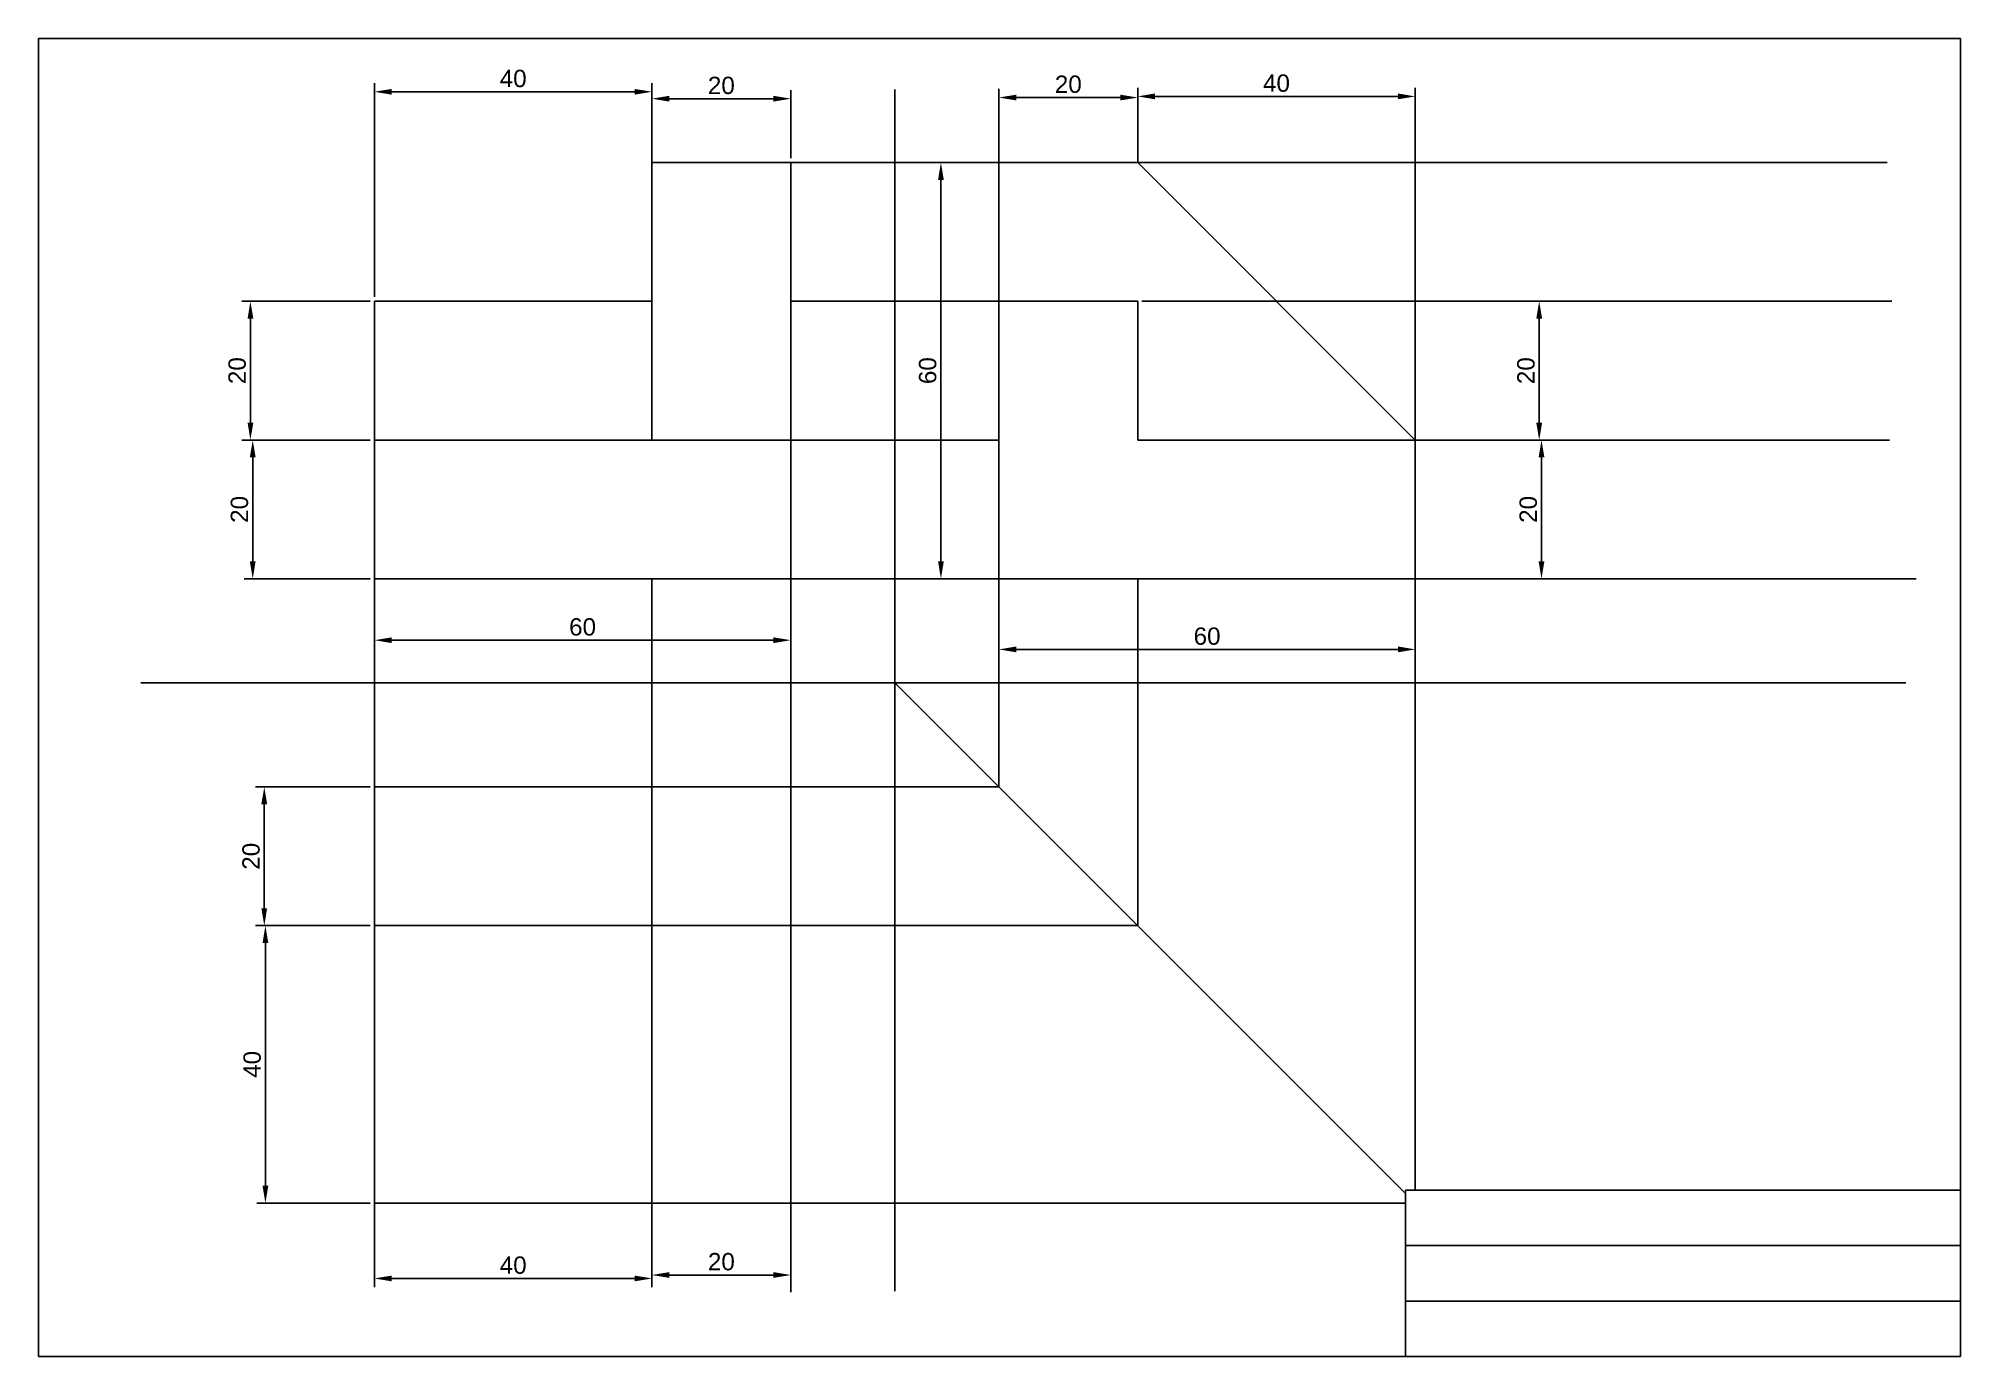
# Model space of a CAD drawing. Header units: millimetres. Extents: x 1852 to 2129, y 1809 to 1999.
import ezdxf

# ---------------------------------------------------------------- set-up
doc = ezdxf.new("R2010")
doc.units = ezdxf.units.MM
doc.styles.get("Standard").update_dxf_attribs({"font": 'arial.ttf'})
doc.dimstyles.new('ISO-25', dxfattribs={"dimtxt": 2.5, "dimasz": 2.5, "dimexe": 1.25, "dimexo": 0.625, "dimtad": 1, "dimtxsty": 'Standard', "dimcen": 2.5, "dimadec": 0, "dimazin": 0, "dimtfac": 1, "dimtmove": 0, "dimatfit": 3, "dimfxl": 1, "dimarcsym": 0})

# ---------------------------------------------------------------- blocks, each defined once
blk = doc.blocks.new('*D2')
at = {"color": 0, "lineweight": -2, "transparency": 16777216}
for p, q in [((1900.22, 1961.53), (1900.22, 1992.35)), ((1940.22, 1961.53), (1940.22, 1992.35)), ((1902.72, 1991.1), (1937.72, 1991.1))]:
    blk.add_line(p, q, dxfattribs=at)
at = {"color": 0, "transparency": 16777216}
for points in [[(1902.72, 1991.51), (1902.72, 1990.68), (1900.22, 1991.1)], [(1937.72, 1991.51), (1937.72, 1990.68), (1940.22, 1991.1)]]:
    blk.add_solid(points, dxfattribs=at)
at = {"layer": 'Defpoints', "color": 0, "transparency": 16777216}
for p in [(1940.22, 1991.1), (1900.22, 1960.9), (1940.22, 1960.9)]:
    blk.add_point(p, dxfattribs=at)
at = {"color": 0, "transparency": 16777216, "insert": (1920.22, 1993), "char_height": 2.5, "attachment_point": 5}
blk.add_mtext('40', dxfattribs=at)
blk = doc.blocks.new('*D3')
at = {"color": 0, "lineweight": -2, "transparency": 16777216}
for p, q in [((1940.22, 1981.53), (1940.22, 1991.35)), ((1942.72, 1990.1), (1957.72, 1990.1)), ((1960.22, 1981.53), (1960.22, 1991.35))]:
    blk.add_line(p, q, dxfattribs=at)
at = {"color": 0, "transparency": 16777216}
for points in [[(1942.72, 1990.52), (1942.72, 1989.68), (1940.22, 1990.1)], [(1957.72, 1990.52), (1957.72, 1989.68), (1960.22, 1990.1)]]:
    blk.add_solid(points, dxfattribs=at)
at = {"layer": 'Defpoints', "color": 0, "transparency": 16777216}
for p in [(1960.22, 1990.1), (1940.22, 1980.9), (1960.22, 1980.9)]:
    blk.add_point(p, dxfattribs=at)
at = {"color": 0, "transparency": 16777216, "insert": (1950.22, 1992), "char_height": 2.5, "attachment_point": 5}
blk.add_mtext('20', dxfattribs=at)
blk = doc.blocks.new('*D4')
at = {"color": 0, "lineweight": -2, "transparency": 16777216}
for p, q in [((1899.59, 1960.9), (1881.1, 1960.9)), ((1882.35, 1958.4), (1882.35, 1943.4)), ((1899.59, 1940.9), (1881.1, 1940.9))]:
    blk.add_line(p, q, dxfattribs=at)
at = {"color": 0, "transparency": 16777216}
for points in [[(1881.94, 1958.4), (1882.77, 1958.4), (1882.35, 1960.9)], [(1881.94, 1943.4), (1882.77, 1943.4), (1882.35, 1940.9)]]:
    blk.add_solid(points, dxfattribs=at)
at = {"layer": 'Defpoints', "color": 0, "transparency": 16777216}
for p in [(1900.22, 1960.9), (1882.35, 1940.9), (1900.22, 1940.9)]:
    blk.add_point(p, dxfattribs=at)
at = {"color": 0, "transparency": 16777216, "insert": (1880.45, 1950.9), "char_height": 2.5, "attachment_point": 5, "rotation": 90}
blk.add_mtext('20', dxfattribs=at)
blk = doc.blocks.new('*D5')
at = {"color": 0, "lineweight": -2, "transparency": 16777216}
for p, q in [((1899.59, 1940.9), (1881.44, 1940.9)), ((1882.69, 1938.4), (1882.69, 1923.4)), ((1899.59, 1920.9), (1881.44, 1920.9))]:
    blk.add_line(p, q, dxfattribs=at)
at = {"color": 0, "transparency": 16777216}
for points in [[(1882.27, 1938.4), (1883.1, 1938.4), (1882.69, 1940.9)], [(1882.27, 1923.4), (1883.1, 1923.4), (1882.69, 1920.9)]]:
    blk.add_solid(points, dxfattribs=at)
at = {"layer": 'Defpoints', "color": 0, "transparency": 16777216}
for p in [(1900.22, 1940.9), (1882.69, 1920.9), (1900.22, 1920.9)]:
    blk.add_point(p, dxfattribs=at)
at = {"color": 0, "transparency": 16777216, "insert": (1880.78, 1930.9), "char_height": 2.5, "attachment_point": 5, "rotation": 90}
blk.add_mtext('20', dxfattribs=at)
blk = doc.blocks.new('*D6')
at = {"color": 0, "lineweight": -2, "transparency": 16777216}
for p, q in [((1900.22, 1920.28), (1900.22, 1910.8)), ((1960.22, 1920.28), (1960.22, 1910.8)), ((1902.72, 1912.05), (1957.72, 1912.05))]:
    blk.add_line(p, q, dxfattribs=at)
at = {"color": 0, "transparency": 16777216}
for points in [[(1902.72, 1912.46), (1902.72, 1911.63), (1900.22, 1912.05)], [(1957.72, 1912.46), (1957.72, 1911.63), (1960.22, 1912.05)]]:
    blk.add_solid(points, dxfattribs=at)
at = {"layer": 'Defpoints', "color": 0, "transparency": 16777216}
for p in [(1900.22, 1920.9), (1960.22, 1920.9), (1960.22, 1912.05)]:
    blk.add_point(p, dxfattribs=at)
at = {"color": 0, "transparency": 16777216, "insert": (1930.22, 1913.95), "char_height": 2.5, "attachment_point": 5}
blk.add_mtext('60', dxfattribs=at)
blk = doc.blocks.new('*D7')
at = {"color": 0, "lineweight": -2, "transparency": 16777216}
for p, q in [((1989.59, 1980.9), (1980.61, 1980.9)), ((1981.86, 1978.4), (1981.86, 1923.4)), ((1989.59, 1920.9), (1980.61, 1920.9))]:
    blk.add_line(p, q, dxfattribs=at)
at = {"color": 0, "transparency": 16777216}
for points in [[(1981.45, 1978.4), (1982.28, 1978.4), (1981.86, 1980.9)], [(1981.45, 1923.4), (1982.28, 1923.4), (1981.86, 1920.9)]]:
    blk.add_solid(points, dxfattribs=at)
at = {"layer": 'Defpoints', "color": 0, "transparency": 16777216}
for p in [(1990.22, 1980.9), (1981.86, 1920.9), (1990.22, 1920.9)]:
    blk.add_point(p, dxfattribs=at)
at = {"color": 0, "transparency": 16777216, "insert": (1979.96, 1950.9), "char_height": 2.5, "attachment_point": 5, "rotation": 90}
blk.add_mtext('60', dxfattribs=at)
blk = doc.blocks.new('*D8')
at = {"color": 0, "lineweight": -2, "transparency": 16777216}
for p, q in [((1990.22, 1981.53), (1990.22, 1991.52)), ((1992.72, 1990.27), (2007.72, 1990.27)), ((2010.22, 1981.53), (2010.22, 1991.52))]:
    blk.add_line(p, q, dxfattribs=at)
at = {"color": 0, "transparency": 16777216}
for points in [[(1992.72, 1990.68), (1992.72, 1989.85), (1990.22, 1990.27)], [(2007.72, 1990.68), (2007.72, 1989.85), (2010.22, 1990.27)]]:
    blk.add_solid(points, dxfattribs=at)
at = {"layer": 'Defpoints', "color": 0, "transparency": 16777216}
for p in [(2010.22, 1990.27), (1990.22, 1980.9), (2010.22, 1980.9)]:
    blk.add_point(p, dxfattribs=at)
at = {"color": 0, "transparency": 16777216, "insert": (2000.22, 1992.17), "char_height": 2.5, "attachment_point": 5}
blk.add_mtext('20', dxfattribs=at)
blk = doc.blocks.new('*D10')
at = {"color": 0, "lineweight": -2, "transparency": 16777216}
for p, q in [((2010.22, 1981.53), (2010.22, 1991.68)), ((2050.22, 1981.53), (2050.22, 1991.68)), ((2012.72, 1990.43), (2047.72, 1990.43))]:
    blk.add_line(p, q, dxfattribs=at)
at = {"color": 0, "transparency": 16777216}
for points in [[(2012.72, 1990.85), (2012.72, 1990.02), (2010.22, 1990.43)], [(2047.72, 1990.85), (2047.72, 1990.02), (2050.22, 1990.43)]]:
    blk.add_solid(points, dxfattribs=at)
at = {"layer": 'Defpoints', "color": 0, "transparency": 16777216}
for p in [(2050.22, 1990.43), (2010.22, 1980.9), (2050.22, 1980.9)]:
    blk.add_point(p, dxfattribs=at)
at = {"color": 0, "transparency": 16777216, "insert": (2030.22, 1992.33), "char_height": 2.5, "attachment_point": 5}
blk.add_mtext('40', dxfattribs=at)
blk = doc.blocks.new('*D11')
at = {"color": 0, "lineweight": -2, "transparency": 16777216}
for p, q in [((2010.84, 1960.9), (2069.33, 1960.9)), ((2068.08, 1958.4), (2068.08, 1943.4)), ((2010.84, 1940.9), (2069.33, 1940.9))]:
    blk.add_line(p, q, dxfattribs=at)
at = {"color": 0, "transparency": 16777216}
for points in [[(2067.66, 1958.4), (2068.5, 1958.4), (2068.08, 1960.9)], [(2067.66, 1943.4), (2068.5, 1943.4), (2068.08, 1940.9)]]:
    blk.add_solid(points, dxfattribs=at)
at = {"layer": 'Defpoints', "color": 0, "transparency": 16777216}
for p in [(2010.22, 1960.9), (2010.22, 1940.9), (2068.08, 1940.9)]:
    blk.add_point(p, dxfattribs=at)
at = {"color": 0, "transparency": 16777216, "insert": (2066.18, 1950.9), "char_height": 2.5, "attachment_point": 5, "rotation": 90}
blk.add_mtext('20', dxfattribs=at)
blk = doc.blocks.new('*D12')
at = {"color": 0, "lineweight": -2, "transparency": 16777216}
for p, q in [((2050.84, 1940.9), (2069.66, 1940.9)), ((2068.41, 1938.4), (2068.41, 1923.4)), ((2050.84, 1920.9), (2069.66, 1920.9))]:
    blk.add_line(p, q, dxfattribs=at)
at = {"color": 0, "transparency": 16777216}
for points in [[(2068, 1938.4), (2068.83, 1938.4), (2068.41, 1940.9)], [(2068, 1923.4), (2068.83, 1923.4), (2068.41, 1920.9)]]:
    blk.add_solid(points, dxfattribs=at)
at = {"layer": 'Defpoints', "color": 0, "transparency": 16777216}
for p in [(2050.22, 1940.9), (2050.22, 1920.9), (2068.41, 1920.9)]:
    blk.add_point(p, dxfattribs=at)
at = {"color": 0, "transparency": 16777216, "insert": (2066.51, 1930.9), "char_height": 2.5, "attachment_point": 5, "rotation": 90}
blk.add_mtext('20', dxfattribs=at)
blk = doc.blocks.new('*D13')
at = {"color": 0, "lineweight": -2, "transparency": 16777216}
for p, q in [((1990.22, 1920.28), (1990.22, 1909.47)), ((2050.22, 1920.28), (2050.22, 1909.47)), ((1992.72, 1910.72), (2047.72, 1910.72))]:
    blk.add_line(p, q, dxfattribs=at)
at = {"color": 0, "transparency": 16777216}
for points in [[(1992.72, 1911.14), (1992.72, 1910.3), (1990.22, 1910.72)], [(2047.72, 1911.14), (2047.72, 1910.3), (2050.22, 1910.72)]]:
    blk.add_solid(points, dxfattribs=at)
at = {"layer": 'Defpoints', "color": 0, "transparency": 16777216}
for p in [(1990.22, 1920.9), (2050.22, 1920.9), (2050.22, 1910.72)]:
    blk.add_point(p, dxfattribs=at)
at = {"color": 0, "transparency": 16777216, "insert": (2020.22, 1912.62), "char_height": 2.5, "attachment_point": 5}
blk.add_mtext('60', dxfattribs=at)
blk = doc.blocks.new('*D14')
at = {"color": 0, "lineweight": -2, "transparency": 16777216}
for p, q in [((1899.59, 1890.9), (1883.1, 1890.9)), ((1884.35, 1888.4), (1884.35, 1873.4)), ((1899.59, 1870.9), (1883.1, 1870.9))]:
    blk.add_line(p, q, dxfattribs=at)
at = {"color": 0, "transparency": 16777216}
for points in [[(1883.93, 1888.4), (1884.76, 1888.4), (1884.35, 1890.9)], [(1883.93, 1873.4), (1884.76, 1873.4), (1884.35, 1870.9)]]:
    blk.add_solid(points, dxfattribs=at)
at = {"layer": 'Defpoints', "color": 0, "transparency": 16777216}
for p in [(1900.22, 1890.9), (1884.35, 1870.9), (1900.22, 1870.9)]:
    blk.add_point(p, dxfattribs=at)
at = {"color": 0, "transparency": 16777216, "insert": (1882.45, 1880.9), "char_height": 2.5, "attachment_point": 5, "rotation": 90}
blk.add_mtext('20', dxfattribs=at)
blk = doc.blocks.new('*D15')
at = {"color": 0, "lineweight": -2, "transparency": 16777216}
for p, q in [((1899.59, 1870.9), (1883.26, 1870.9)), ((1884.51, 1868.4), (1884.51, 1833.4)), ((1899.59, 1830.9), (1883.26, 1830.9))]:
    blk.add_line(p, q, dxfattribs=at)
at = {"color": 0, "transparency": 16777216}
for points in [[(1884.1, 1868.4), (1884.93, 1868.4), (1884.51, 1870.9)], [(1884.1, 1833.4), (1884.93, 1833.4), (1884.51, 1830.9)]]:
    blk.add_solid(points, dxfattribs=at)
at = {"layer": 'Defpoints', "color": 0, "transparency": 16777216}
for p in [(1900.22, 1870.9), (1884.51, 1830.9), (1900.22, 1830.9)]:
    blk.add_point(p, dxfattribs=at)
at = {"color": 0, "transparency": 16777216, "insert": (1882.61, 1850.9), "char_height": 2.5, "attachment_point": 5, "rotation": 90}
blk.add_mtext('40', dxfattribs=at)
blk = doc.blocks.new('*D16')
at = {"color": 0, "lineweight": -2, "transparency": 16777216}
for p, q in [((1900.22, 1830.28), (1900.22, 1818.8)), ((1940.22, 1830.28), (1940.22, 1818.8)), ((1902.72, 1820.05), (1937.72, 1820.05))]:
    blk.add_line(p, q, dxfattribs=at)
at = {"color": 0, "transparency": 16777216}
for points in [[(1902.72, 1820.46), (1902.72, 1819.63), (1900.22, 1820.05)], [(1937.72, 1820.46), (1937.72, 1819.63), (1940.22, 1820.05)]]:
    blk.add_solid(points, dxfattribs=at)
at = {"layer": 'Defpoints', "color": 0, "transparency": 16777216}
for p in [(1900.22, 1830.9), (1940.22, 1830.9), (1940.22, 1820.05)]:
    blk.add_point(p, dxfattribs=at)
at = {"color": 0, "transparency": 16777216, "insert": (1920.22, 1821.95), "char_height": 2.5, "attachment_point": 5}
blk.add_mtext('40', dxfattribs=at)
blk = doc.blocks.new('*D17')
at = {"color": 0, "lineweight": -2, "transparency": 16777216}
for p, q in [((1940.22, 1830.28), (1940.22, 1819.29)), ((1960.22, 1830.28), (1960.22, 1819.29)), ((1942.72, 1820.54), (1957.72, 1820.54))]:
    blk.add_line(p, q, dxfattribs=at)
at = {"color": 0, "transparency": 16777216}
for points in [[(1942.72, 1820.96), (1942.72, 1820.13), (1940.22, 1820.54)], [(1957.72, 1820.96), (1957.72, 1820.13), (1960.22, 1820.54)]]:
    blk.add_solid(points, dxfattribs=at)
at = {"layer": 'Defpoints', "color": 0, "transparency": 16777216}
for p in [(1940.22, 1830.9), (1960.22, 1830.9), (1960.22, 1820.54)]:
    blk.add_point(p, dxfattribs=at)
at = {"color": 0, "transparency": 16777216, "insert": (1950.22, 1822.45), "char_height": 2.5, "attachment_point": 5}
blk.add_mtext('20', dxfattribs=at)

msp = doc.modelspace()

# ---------------------------------------------------------------- linework, layer by layer
for p, q in [((1851.804, 1998.787), (2128.804, 1998.787)), ((1851.804, 1808.787), (1851.804, 1998.787)), ((2128.804, 1998.787), (2128.804, 1808.787)), ((1975.217, 1991.428), (1975.217, 1818.22)), ((1866.572, 1905.903), (2120.907, 1905.903)), ((2048.804, 1824.787), (2048.804, 1832.787)), ((2048.804, 1832.787), (2128.804, 1832.787)), ((2128.804, 1824.787), (2048.804, 1824.787)), ((2048.804, 1816.787), (2048.804, 1824.787)), ((2128.804, 1816.787), (2128.804, 1824.787)), ((2048.804, 1808.787), (2048.804, 1816.787)), ((2048.804, 1816.787), (2128.804, 1816.787)), ((2128.804, 1808.787), (1851.804, 1808.787)), ((2128.804, 1808.787), (2048.804, 1808.787))]:
    msp.add_line(p, q)
at = {"color": 6}
for p, q in [((1990.217, 1920.903), (1990.217, 1988.937)), ((2050.217, 1832.787), (2050.217, 1989.103)), ((2010.217, 1980.903), (2010.217, 1985.948)), ((1960.217, 1980.903), (2118.249, 1980.903)), ((1960.217, 1960.903), (2010.217, 1960.903)), ((2010.217, 1940.903), (2010.217, 1960.903)), ((2030.217, 1960.903), (2118.914, 1960.903)), ((1960.217, 1940.903), (1990.217, 1940.903)), ((2010.217, 1940.903), (2118.582, 1940.903)), ((1900.217, 1920.903), (1900.217, 1819.216)), ((1940.217, 1920.903), (1940.217, 1820.046)), ((1975.217, 1920.903), (1960.217, 1920.903)), ((1960.217, 1920.903), (1960.217, 1890.903)), ((1960.217, 1920.903), (1960.217, 1818.054)), ((1960.217, 1920.903), (2122.403, 1920.903)), ((1990.217, 1920.903), (1975.217, 1920.903)), ((1990.217, 1890.903), (1990.217, 1920.903)), ((2010.217, 1870.903), (2010.217, 1920.903)), ((1960.217, 1890.903), (1990.217, 1890.903)), ((1960.217, 1870.903), (2010.217, 1870.903)), ((1960.217, 1830.903), (2048.804, 1830.903))]:
    msp.add_line(p, q, dxfattribs=at)
at = {"color": 7, "true_color": 0xffffff}
for p, q in [((1960.217, 1980.903), (1940.217, 1980.903)), ((1940.217, 1980.903), (1940.217, 1940.903)), ((1940.217, 1980.903), (1940.217, 1960.903)), ((1940.217, 1980.903), (1940.217, 1960.903)), ((1960.217, 1940.903), (1960.217, 1980.903)), ((1990.217, 1960.903), (1990.217, 1980.903)), ((1990.217, 1980.903), (2010.217, 1980.903)), ((2010.217, 1980.903), (2050.217, 1940.903)), ((1940.217, 1960.903), (1900.217, 1960.903)), ((1900.217, 1960.903), (1900.217, 1940.903)), ((2010.217, 1960.903), (1990.217, 1960.903)), ((1990.217, 1960.903), (1990.217, 1920.903)), ((2010.217, 1940.903), (2010.217, 1960.903)), ((1900.217, 1920.903), (1900.217, 1940.903)), ((1900.217, 1940.903), (1960.217, 1940.903)), ((1960.217, 1940.903), (1960.217, 1920.903)), ((2050.217, 1940.903), (2010.217, 1940.903)), ((2050.217, 1920.903), (2050.217, 1940.903)), ((1960.217, 1920.903), (1900.217, 1920.903)), ((1990.217, 1920.903), (2050.217, 1920.903)), ((1975.217, 1905.903), (2048.804, 1832.316)), ((1960.217, 1890.903), (1900.217, 1890.903)), ((1900.217, 1890.903), (1900.217, 1870.903)), ((1960.217, 1890.903), (1940.217, 1890.903)), ((1940.217, 1890.903), (1940.217, 1870.903)), ((1960.217, 1870.903), (1960.217, 1890.903)), ((1900.217, 1870.903), (1960.217, 1870.903)), ((1960.217, 1870.903), (1900.217, 1870.903)), ((1900.217, 1870.903), (1900.217, 1830.903)), ((1940.217, 1870.903), (1940.217, 1830.903)), ((1960.217, 1830.903), (1960.217, 1870.903)), ((1900.217, 1830.903), (1940.217, 1830.903)), ((1940.217, 1830.903), (1960.217, 1830.903))]:
    msp.add_line(p, q, dxfattribs=at)

# ---------------------------------------------------------------- dimensions: what is measured, and where the dimension line sits
at = {"color": 2, "true_color": 0xf1eb1f}
for base, p1, p2, picture, middle in [((1940.217, 1991.096), (1900.217, 1960.903), (1940.217, 1960.903), '*D2', (1920.217, 1992.998)), ((1960.217, 1990.1), (1940.217, 1980.903), (1960.217, 1980.903), '*D3', (1950.217, 1992.001)), ((2010.217, 1990.266), (1990.217, 1980.903), (2010.217, 1980.903), '*D8', (2000.217, 1992.167)), ((2050.217, 1990.432), (2010.217, 1980.903), (2050.217, 1980.903), '*D10', (2030.217, 1992.333)), ((1960.217, 1912.048), (1900.217, 1920.903), (1960.217, 1920.903), '*D6', (1930.217, 1913.949)), ((2050.217, 1910.719), (1990.217, 1920.903), (2050.217, 1920.903), '*D13', (2020.217, 1912.621)), ((1940.217, 1820.046), (1900.217, 1830.903), (1940.217, 1830.903), '*D16', (1920.217, 1821.948)), ((1960.217, 1820.545), (1940.217, 1830.903), (1960.217, 1830.903), '*D17', (1950.217, 1822.446))]:
    dim = msp.add_linear_dim(base=base, p1=p1, p2=p2, dimstyle='ISO-25', dxfattribs=at)
    dim.commit()
    dim.dimension.update_dxf_attribs({"geometry": picture, "text_midpoint": middle})
for base, p1, p2, picture, middle in [((1981.862, 1920.903), (1990.217, 1980.903), (1990.217, 1920.903), '*D7', (1979.96, 1950.903)), ((1882.354, 1940.903), (1900.217, 1960.903), (1900.217, 1940.903), '*D4', (1880.452, 1950.903)), ((2068.08, 1940.903), (2010.217, 1960.903), (2010.217, 1940.903), '*D11', (2066.179, 1950.903)), ((1882.686, 1920.903), (1900.217, 1940.903), (1900.217, 1920.903), '*D5', (1880.785, 1930.903)), ((1884.347, 1870.903), (1900.217, 1890.903), (1900.217, 1870.903), '*D14', (1882.446, 1880.903)), ((1884.513, 1830.903), (1900.217, 1870.903), (1900.217, 1830.903), '*D15', (1882.612, 1850.903))]:
    dim = msp.add_linear_dim(base=base, p1=p1, p2=p2, angle=90, dimstyle='ISO-25', dxfattribs=at)
    dim.commit()
    dim.dimension.update_dxf_attribs({"geometry": picture, "text_midpoint": middle})
dim = msp.add_aligned_dim(p1=(2050.217, 1940.903), p2=(2050.217, 1920.903), distance=18.195, dimstyle='ISO-25', dxfattribs=at)
dim.commit()
dim.dimension.update_dxf_attribs({"geometry": '*D12', "text_midpoint": (2066.511, 1930.903)})

doc.saveas('drawing.dxf')
